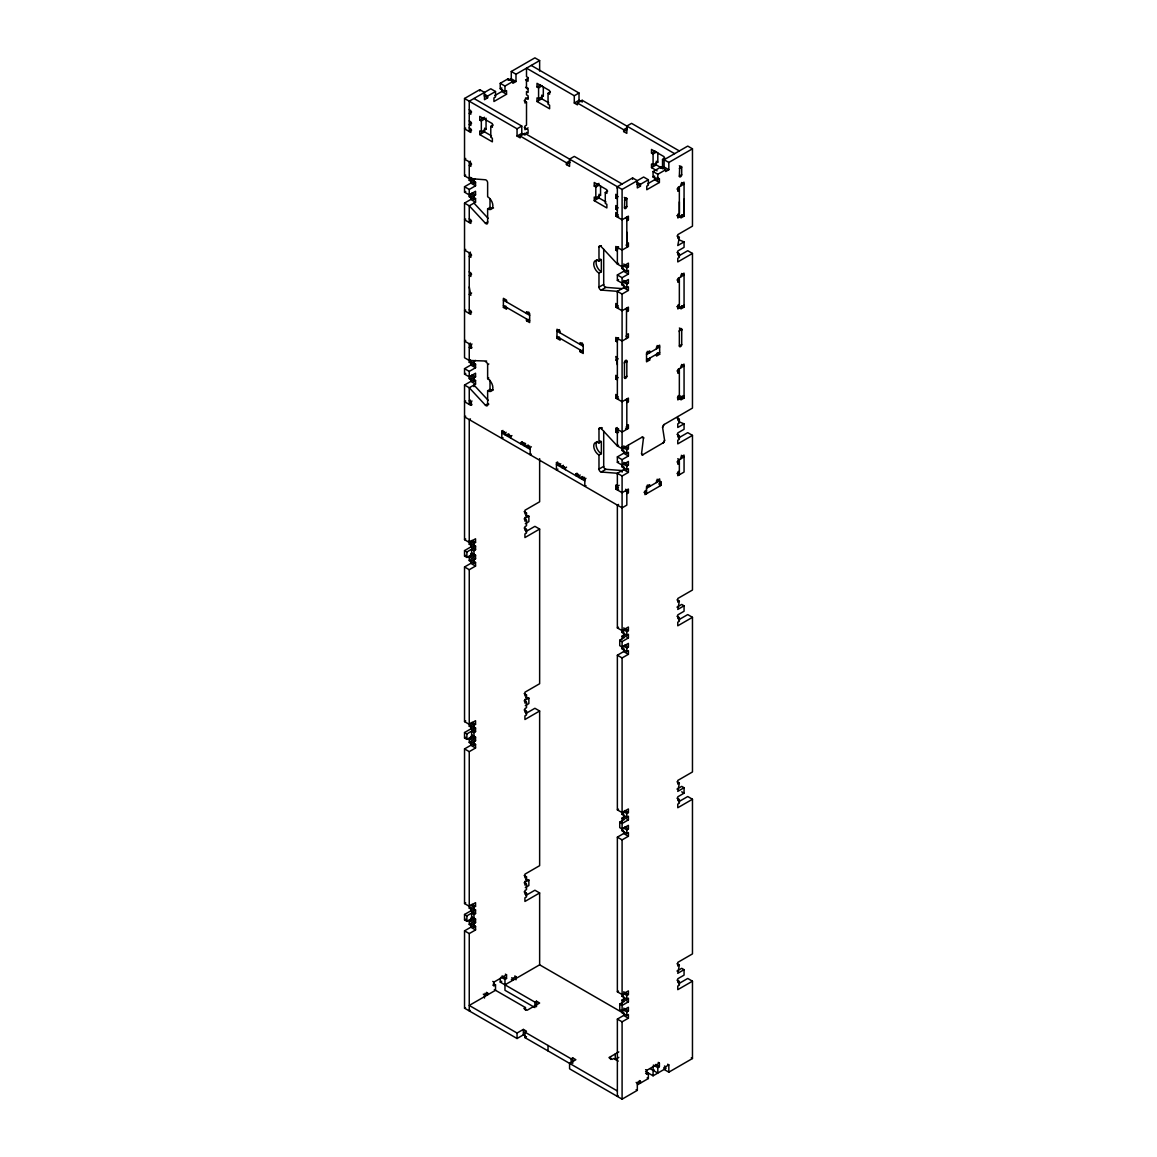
<?xml version="1.0" encoding="UTF-8"?>
<svg xmlns="http://www.w3.org/2000/svg" width="1157" height="1157" viewBox="0 0 1157 1157"><rect width="100%" height="100%" fill="white"/><g stroke="black" fill="none" stroke-linecap="round" stroke-linejoin="round"><path stroke-width="1.5" d="M470.827 923.575L475.556 926.309L475.556 929.953L470.827 927.22L464.536 930.85L464.536 1008.181L517.049 1038.509L523.354 1034.864L525.452 1036.079M475.556 929.953L469.25 933.583L469.25 1010.914L470.205 1010.365M469.25 359.437L469.25 360.478L486.62 361.042M469.25 286.936L470.827 295.281L469.25 294.37L471.622 293.01M469.25 271.779L469.25 313.475L471.622 312.115M469.25 177.498L469.25 178.54L485.434 179.783A2.227 1.287 60 0 1 487.632 182.719L487.632 196.733A7.434 4.295 60 0 1 492.896 205.83A7.434 4.295 60 0 1 487.632 208.853L487.632 222.867A2.227 1.287 60 0 1 485.434 223.272L469.25 205.83L464.536 203.097L464.536 357.744L469.25 360.478L470.436 359.798M501.126 977.159L504.973 979.372L504.973 990.291L534.91 1007.573L534.91 1002.121L500.243 982.105L500.243 978.345M525.712 895.532L534.91 890.225L539.639 892.958L539.639 964.591M617.361 474.327L617.361 473.271L623.666 469.641L623.666 466.907M617.361 380.031L617.361 338.336L618.547 337.656M617.361 364.874L615.784 356.53L617.361 357.441M617.361 292.374L617.361 291.333L623.666 287.703L623.666 285.2M617.361 188.62L617.361 186.725L632.59 177.932L637.319 180.651L637.319 187.94L640.472 186.118L640.472 184.296L648.354 179.754L648.354 185.207L646.777 186.118L646.777 189.748L659.389 182.473L659.389 178.843L657.017 177.469M618.547 504.438L617.361 505.117L617.361 627.933L622.09 630.652L622.09 476.004L617.361 473.271L601.192 472.027A2.227 1.287 60 0 1 598.979 469.091L598.979 455.077A7.434 4.295 60 0 1 593.729 445.98A7.434 4.295 60 0 1 598.979 442.957L601.351 441.584L601.351 453.718L598.979 455.077M624.462 363.399L624.462 362.445A1.678 0.969 -59.7 0 1 625.633 360.406A1.678 0.969 -59.7 0 1 626.834 361.071L626.819 376.242A1.678 0.955 -60.3 0 1 625.633 378.296A1.678 0.955 -60.3 0 1 624.462 377.601L624.462 362.445L626.819 361.085L626.819 362.025M626.819 232.21L626.819 243.737L628.396 242.825L628.396 246.455L622.09 250.1L622.09 268.598L626.819 271.331L628.396 270.42L628.396 274.05L622.09 277.694L617.361 274.961L617.361 280.428L622.09 283.147L628.396 279.517L628.396 283.147L626.819 284.058L623.276 282.019M679.347 331.712L679.347 330.757A1.678 0.969 -59.7 0 1 680.518 328.718A1.678 0.969 -59.7 0 1 681.719 329.383L681.704 344.555A1.678 0.955 -60.3 0 1 680.518 346.608A1.678 0.955 -60.3 0 1 679.347 345.914L679.347 330.757L681.704 329.398L679.347 328.024M679.347 201.882L679.347 213.409L677.771 214.32L677.771 217.95L684.062 214.32L684.062 182.17L680.923 183.992L680.923 185.814M681.704 330.338L681.704 329.398M680.923 216.142L680.923 217.95L684.062 216.142L684.062 199.149M643.581 438.431L643.523 437.577L641.557 453.645L642.381 454.976L664.002 442.336L664.61 440.441L662.556 427.179L663.626 424.821L692.465 408.088L692.465 253.441L687.75 250.707L678.552 256.015M641.571 453.544L641.918 454.817L643.118 454.773M624.809 198.961L624.462 207.797A1.678 0.955 -60.3 0 0 625.633 208.477A1.678 0.955 -60.3 0 0 626.805 206.438L626.819 198.628M679.694 167.273L679.347 176.11A1.678 0.955 -60.3 0 0 680.518 176.79A1.678 0.955 -60.3 0 0 681.69 174.75L681.704 166.941A1.692 0.983 -60 0 0 679.781 167.331M663.033 443.276L664.595 440.253M664.132 424.445L662.571 427.454M470.827 177.628L469.25 178.54L464.536 175.806L464.536 98.49L479.765 89.682L484.494 92.415L484.494 99.69L487.632 97.882L487.632 96.06L495.514 91.504L495.514 96.971L493.938 97.882L493.938 101.512L506.549 94.238L506.549 90.593L504.973 91.504L500.243 88.785L500.243 83.318L508.125 78.777L512.855 81.496L512.855 83.318L515.993 81.496L515.993 74.222L539.639 60.583L539.639 71.069M515.993 81.496L511.278 78.777L511.278 71.488L534.91 57.85L539.639 60.583M508.516 80.368L511.278 78.777M500.243 88.785L501.82 87.874M500.243 83.318L504.973 86.052L512.855 81.496M494.82 95.554L501.82 91.504L506.549 94.238M471.622 111.983L469.25 113.343L470.827 114.254L470.827 110.609L469.25 109.698M471.622 123.192L469.25 124.566L470.827 125.477L470.827 121.832L469.25 120.921M465.707 128.123L464.536 128.803L470.827 132.448L470.827 128.803L469.25 127.892M486.056 118.188L486.056 129.107L481.341 131.84L479.765 130.929L479.765 134.574L492.361 141.848L492.361 138.204L490.785 137.293L490.785 126.373L492.361 127.284L492.361 123.654L479.765 116.38L479.765 120.01L484.494 117.276M543.313 86.703L543.313 96.06L538.583 98.793L537.007 97.882L537.007 101.512L549.618 108.787L549.618 105.157L548.042 104.246L548.042 93.327L549.618 94.238L549.618 90.593L537.007 83.318L537.007 86.963L540.55 84.909M479.765 120.01L481.341 120.921L484.884 118.882M537.007 86.963L538.583 87.874L542.127 85.82M471.622 130.177L469.25 131.536L469.25 101.209L490.785 88.785L495.514 91.504M528.084 97.578L524.931 99.386L524.931 103.031L526.507 102.12L526.507 125.173L524.931 126.084L524.931 129.714L528.084 127.892M490.785 126.373L493.157 125.014M548.042 93.327L550.399 91.967M479.765 134.574L484.494 131.84L491.494 135.875M537.007 101.512L541.736 98.793L548.736 102.828M465.707 158.451L464.536 159.131L470.827 162.761L470.827 166.406L469.25 165.494L471.622 164.135M517.049 128.803L521.778 126.07L521.778 133.359L517.049 136.078L517.049 128.803L464.536 98.49M574.291 95.756L579.021 93.023L579.021 100.297L574.291 103.031L574.291 95.756L526.507 68.162L526.507 76.651L528.084 77.562L528.084 81.192L525.553 79.746M470.436 161.17L469.25 161.864L469.25 180.362L473.98 183.081L475.556 182.17L475.556 185.814L469.25 189.459L464.536 186.725L464.536 192.178L469.25 194.911L475.556 191.267L475.556 194.911L473.98 195.822L470.436 193.769M517.049 136.078L520.202 137.9L520.202 136.078L524.931 133.359L622.09 189.444L643.625 177.021L648.354 179.754M574.291 103.031L577.444 104.853L577.444 103.031L582.173 100.297L674.618 153.664M464.536 175.806L465.707 175.126M469.25 180.362L470.436 179.668M470.436 177.397L473.98 179.451L475.165 178.756M464.536 186.725L470.827 183.081L475.556 185.814M464.536 192.178L465.707 191.498M469.25 189.459L469.25 196.733L470.436 196.054M464.536 203.097L470.827 199.452L475.556 202.186L475.556 198.556L470.827 195.822M469.25 196.733L473.98 199.452L475.556 198.556M475.556 202.186L469.25 205.83L469.25 222.506L471.622 221.146M465.707 219.092L464.536 219.772L470.827 223.417L470.827 219.772L469.25 218.861M520.202 136.078L566.424 162.761L569.967 160.722M577.444 103.031L623.666 129.714L627.21 127.675M487.632 208.853L490.004 207.493A7.434 4.295 60 0 0 493.504 207.971M566.424 162.761L566.424 164.583L569.967 162.544M623.666 129.714L623.666 131.536L627.21 129.483M485.434 223.272L487.806 221.898M465.707 249.42L464.536 250.1L470.827 253.745L470.827 257.375L469.25 256.464L471.622 255.104M470.436 252.139L469.25 252.833L469.25 271.938L470.827 272.835L470.827 276.48L469.25 275.568L471.622 274.209M600.555 185.858L600.555 195.215L595.826 197.948L594.25 197.037L594.25 200.667L606.861 207.942L606.861 204.312L605.285 203.401L605.285 192.481L606.861 193.393L606.861 189.748L594.25 182.473L594.25 186.118L598.979 183.385M661.746 168.372L664.104 167.013L664.104 156.701L651.507 149.427L651.507 153.071L655.05 151.017M594.25 186.118L595.826 187.029L599.384 184.975M651.507 153.071L653.083 153.968L656.626 151.929M605.285 192.481L607.656 191.122M657.104 170.86L651.507 167.62L651.507 163.976L653.083 164.887L657.812 162.168L657.812 152.811M662.527 168.792L662.527 159.435L664.899 158.061M594.25 200.667L598.979 197.948L605.993 201.983M651.507 167.62L656.236 164.887L661.833 168.127M659.389 178.843L657.812 179.754L653.083 177.021L653.083 171.554L660.965 167.013L665.68 169.746L665.68 171.554L668.833 169.746L668.833 162.457L692.465 148.819L692.465 226.15L677.771 234.64L677.771 238.27L679.347 237.359L677.771 245.544L684.062 241.914L684.062 247.367L677.771 251.011L677.771 254.641L679.347 253.73L679.347 257.375L677.771 258.286L677.771 261.93L692.465 253.441M617.361 195.215L615.784 194.304L615.784 197.948L618.156 196.574M653.083 177.021L654.66 176.11M653.083 171.554L657.812 174.288L665.68 169.746M647.66 183.789L654.66 179.754L659.389 182.473M624.462 200.219L626.819 198.845L624.303 197.399M679.347 168.532L681.704 167.158L679.347 165.798M617.361 206.438L615.784 205.527L615.784 209.157L618.156 207.797M624.462 207.797L626.819 206.438M679.347 176.11L681.704 174.75M617.361 213.409L615.784 212.498L615.784 216.142L618.156 214.768M618.547 216.359L617.361 217.039L617.361 186.725M465.707 310.062L464.536 310.741L470.827 314.386L470.827 310.741L469.25 309.83M626.819 220.683L628.396 219.772L628.396 216.142L622.09 219.772L615.784 216.142M622.09 277.694L622.09 284.969L626.819 287.703L628.396 286.791L628.396 290.421L622.09 294.066L617.361 291.333L601.192 290.089A2.227 1.287 60 0 1 598.979 287.153L598.979 273.139A7.434 4.295 60 0 1 593.729 264.042A7.434 4.295 60 0 1 598.979 261.019L598.979 247.005L601.351 245.646M506.549 301.948L506.549 300.126L503.396 298.318L503.396 307.415L505.754 306.041M618.547 246.687L617.361 247.367L617.361 264.042L622.09 266.775L628.396 263.131L628.396 266.775L626.819 267.686L623.276 265.633M622.09 189.444L622.09 250.1L615.784 246.455L615.784 250.1L618.156 248.726M598.979 261.019L601.351 259.645L601.351 271.779L598.979 273.139M465.707 340.389L464.536 341.069L470.827 344.714L472.013 344.019M470.436 343.123L469.25 343.803L469.25 362.3L473.98 365.019L475.556 364.108L475.556 367.752L469.25 371.397L464.536 368.664L464.536 374.116L469.25 376.849L475.556 373.205L475.556 376.849L473.98 377.76L470.436 375.707M528.865 312.115L526.507 313.475L526.507 311.652L529.66 313.475L529.66 322.572L526.507 320.749L526.507 318.927M471.622 346.073L469.25 347.433L470.827 348.344L472.013 347.664M618.547 263.362L617.361 264.042L601.192 246.615A2.227 1.287 60 0 0 598.979 247.005M526.507 320.749L528.865 319.39M622.09 268.598L623.377 267.86M617.361 274.961L623.666 271.331L628.396 274.05M678.552 239.644L684.062 241.914M598.979 287.153L603.708 284.42L603.708 249.29M469.25 362.3L470.537 361.562M475.556 360.478L473.98 361.389L473.98 365.019M464.536 368.664L470.827 365.019L475.556 367.752M617.361 280.428L618.547 279.734M601.192 290.089L605.906 287.37L622.09 288.614M464.536 374.116L465.707 373.436M622.09 284.969L623.666 284.289M469.25 540.594L473.98 543.327L475.556 542.416L475.556 538.772L469.25 542.416L464.536 539.683L464.536 385.035L469.25 387.769L485.434 405.21A2.227 1.287 60 0 0 487.632 404.805L487.632 390.806A7.434 4.295 60 0 0 492.896 387.769A7.434 4.295 60 0 0 487.632 378.672L487.632 364.657L488.818 363.978M469.25 371.397L469.25 378.672L470.827 377.76L475.556 380.494L475.556 384.124L469.25 387.769L469.25 404.444L471.622 403.084M559.482 329.6L556.965 331.061L583.229 346.218M464.536 385.035L470.827 381.405L475.556 384.124M469.25 378.672L473.98 381.405L475.556 380.494M560.118 332.883L560.118 331.061L556.965 329.239L556.965 338.336L559.323 336.976M487.632 378.672L488.818 377.992M617.361 304.378L615.784 303.467L615.784 307.111L618.156 305.737M618.547 307.328L617.361 308.022L617.361 291.333M626.53 308.181L626.429 338.567M465.707 401.031L464.536 401.71L470.827 405.355L472.013 404.675M470.436 400.12L469.25 400.799L470.827 401.71L472.013 401.031M487.632 390.806L490.004 389.432A7.434 4.295 60 0 0 493.316 389.996M626.819 311.652L628.396 310.741L628.396 307.111L622.09 310.741L615.784 307.111M582.434 343.036L580.076 344.41L580.076 342.588L583.229 344.41L583.229 353.507L580.076 351.685L580.076 349.862M465.707 416.202L464.536 416.882L622.09 507.851L626.819 505.117L626.819 489.961L625.633 489.266M485.434 405.21L487.806 403.836M487.632 404.805L488.818 404.126M580.076 351.685L582.434 350.311M470.436 418.921L469.25 419.601L469.25 544.238L473.98 546.957L475.556 546.061L475.556 549.691L473.98 550.602L471.622 549.242L466.893 551.961L464.536 550.602L464.536 556.054L466.893 557.428L471.622 554.695L473.98 556.054L475.556 555.158L475.556 558.788L473.98 559.699L469.25 556.965L469.25 560.61L473.98 563.343L475.556 562.432L475.556 566.062L469.25 569.707L464.536 566.973L464.536 721.621L469.25 724.354L475.556 720.71L475.556 724.354L473.98 725.265L470.436 723.212M626.819 334.706L628.396 333.795L628.396 337.425L622.09 341.069L615.784 337.425L615.784 341.069L618.156 339.71M679.347 304.378L677.771 305.289L677.771 308.919L684.062 305.289M680.923 276.783L680.923 274.961L684.062 273.139L684.062 307.111L680.923 308.919L680.923 307.111M615.784 360.174L618.156 358.8M503.006 437.722L501.82 438.402L501.82 431.127L503.006 430.447M504.177 431.59L501.82 432.949L530.181 449.321M501.82 431.127L504.973 432.949L506.159 432.27M506.159 434.092L504.973 434.772L504.973 432.949M509.659 435.09L507.59 436.29L507.59 434.468L508.776 433.788M646.517 354.563L659.649 346.984L657.118 345.524M507.59 434.468L510.743 436.29L511.929 435.596M646.517 360.015L659.649 352.437M617.361 376.242L615.784 375.331L615.784 378.975L618.156 377.601M649.684 358.193L649.684 360.015L646.532 361.837L646.532 352.74L649.684 350.918L649.684 352.74L647.313 351.366M656.511 348.792L656.511 346.97L659.664 345.162L659.664 354.259L656.511 356.067L656.511 354.259M624.462 377.601L626.819 376.242M679.347 345.914L681.704 344.555M524.627 443.088A1.678 0.969 0 0 1 523.615 442.798L521.257 444.172L521.257 442.35L522.429 441.67M521.257 442.35L524.41 444.172L525.582 443.493M525.885 445.141L524.41 445.98L524.41 444.172M529.689 445.966L527.028 447.499L527.028 445.691L528.214 444.997M527.028 445.691L530.181 447.499L531.367 446.819M617.361 395.347L615.784 394.436L615.784 398.08L618.156 396.706M618.547 398.297L617.361 398.991L617.361 379.886L615.784 378.975M531.367 454.094L530.181 454.788L530.181 447.499M626.819 402.622L628.396 401.71L628.396 398.08L622.09 401.71L615.784 398.08M598.979 442.957L598.979 428.943L601.351 427.584M598.979 428.943A2.227 1.287 60 0 1 601.192 428.553L602.363 427.873M557.92 469.091L556.445 469.944L556.445 462.67L557.616 461.976M618.547 432.27L617.361 432.949L615.784 432.038L615.784 428.394L617.274 427.54M558.802 463.118L556.445 464.478L584.806 480.864M618.547 428.625L617.361 429.305L617.361 445.98L622.09 448.714L642.106 437.158L643.523 437.577L642.034 437.201M556.445 462.67L559.598 464.478L560.769 463.798M615.784 432.038L618.445 430.505M626.819 425.675L628.396 424.764L628.396 428.394L622.09 432.038L622.09 450.536L626.819 453.269L628.396 452.358L628.396 455.988L622.09 459.633L617.361 456.899L617.361 462.366L622.09 465.085L628.396 461.455L628.396 465.085L626.819 465.996L623.276 463.957M679.347 395.347L677.771 396.258L677.771 399.888L684.062 396.258L682.89 395.578M560.769 465.62L559.598 466.3L559.598 464.478M563.994 466.792L562.215 467.818L562.215 465.996L563.401 465.316M680.923 367.752L680.923 365.93L684.062 364.108L684.062 398.08L680.923 399.888L680.923 398.08M562.215 465.996L565.368 467.818L566.554 467.139M618.547 445.3L617.361 445.98L601.192 428.553M577.574 473.965L578.24 474.341L575.868 475.701L575.868 473.878L577.054 473.199M464.536 539.683L465.707 539.003M622.09 450.536L623.666 449.856M575.868 473.878L579.021 475.701L580.207 475.021M622.09 446.891L626.819 449.625L628.396 448.714L628.396 445.083M664.104 1068.417L664.104 1069.43L668.833 1072.163L692.465 1058.51L692.465 981.194L677.771 989.683L677.771 986.039L679.347 985.128L679.347 981.498L677.771 982.409L677.771 978.764L684.062 975.134L684.062 969.667L677.771 973.312L679.347 965.126L677.771 966.037L677.771 962.393L692.465 953.903L692.465 799.256L677.771 807.745L677.771 804.101L679.347 803.189L679.347 799.559L677.771 800.47L677.771 796.826L684.062 793.181L684.062 787.729L677.771 791.374L679.347 783.188L677.771 784.084L677.771 780.454L692.465 771.965L692.465 617.317L677.771 625.807L677.771 622.162L679.347 621.251L679.347 617.621L677.771 618.532L677.771 614.888L684.062 611.243L684.062 605.791L677.771 609.435L679.347 601.235L677.771 602.146L677.771 598.516L692.465 590.027L692.465 435.379L677.771 443.869L677.771 440.224L679.347 439.313L679.347 435.683L677.771 436.579L677.771 432.949L684.062 429.305L684.062 423.852L677.771 427.483L677.771 423.852L679.347 422.941L679.347 419.297L677.771 420.208L677.771 416.578M580.207 476.843L579.021 477.523L579.021 475.701M584.603 477.335L581.653 479.041L581.653 477.219L582.839 476.539M617.361 456.899L623.666 453.269L628.396 455.988M678.552 421.582L684.062 423.852M469.25 544.238L470.827 543.327L475.556 546.061M598.979 469.091L603.708 466.358L603.708 431.228M581.653 477.219L584.806 479.041L585.977 478.362M539.639 892.958L524.931 901.448L524.931 897.803L526.507 896.892L526.507 893.262L524.931 894.173L524.931 890.528L526.507 889.617L526.507 884.165L524.931 885.076L524.931 881.432L526.507 880.52L526.507 876.876L524.931 877.787L524.931 874.157L539.639 865.667L539.639 711.02L524.931 719.509L524.931 715.865L526.507 714.954L526.507 711.324L524.931 712.22L524.931 708.59L526.507 707.679L526.507 702.227L524.931 703.123L524.931 699.493L526.507 698.582L526.507 694.938L524.931 695.849L524.931 692.219L539.639 683.729L539.639 529.067L524.931 537.571L524.931 533.927L526.507 533.015L526.507 529.371L524.931 530.282L524.931 526.652L526.507 525.741L526.507 520.274L524.931 521.185L524.931 517.555L526.507 516.644L526.507 512.999L524.931 513.91L524.931 510.28L539.639 501.776L539.639 458.62M464.536 550.602L470.827 546.957L475.556 549.691M525.712 515.27L528.865 516.181L528.865 521.648L525.321 523.687M617.361 462.366L618.547 461.672M601.192 472.027L605.906 469.308L622.09 470.552L622.09 472.172M528.865 516.181L524.135 518.914L526.507 520.274M585.977 485.636L584.806 486.316L584.806 479.041M464.536 556.054L465.707 555.374M622.09 459.633L622.09 466.907L623.666 466.228M469.25 556.965L470.827 556.054L475.556 558.788M678.45 438.011L687.75 432.646L692.465 435.379M469.25 560.61L470.827 559.699L475.556 562.432M622.09 466.907L626.819 469.641L628.396 468.73L628.396 472.374L622.09 476.004M464.536 566.973L470.827 563.343L475.556 566.062M525.712 531.656L534.91 526.348L539.639 529.067M626.819 493.591L628.396 492.68L628.396 489.049L622.09 492.68L615.784 489.049L615.784 485.405L616.97 484.725M619.14 485.289L617.361 486.316L615.784 485.405M615.784 489.049L618.445 487.516M618.547 489.266L617.361 489.961L617.361 473.271M646.517 488.283L659.649 480.705L657.118 479.258M646.532 490.105L644.955 491.016L644.955 494.646L661.226 485.246L661.226 481.616L659.664 482.512M679.347 471.159L677.771 472.07L677.771 475.701L684.062 472.07L684.062 455.077L680.923 456.899L680.923 458.722M617.361 627.933L618.547 627.239M464.536 721.621L465.707 720.941M622.09 630.652L628.396 627.022L628.396 630.652L626.819 631.563L623.276 629.524M622.09 629.972L622.09 632.474L623.666 631.794M622.09 638.838L622.09 636.119L623.666 635.207L628.396 637.926L628.396 634.296L626.819 635.207L622.09 632.474M469.25 569.707L469.25 726.177L470.827 725.265L475.556 727.999L475.556 731.629L473.98 732.54L471.622 731.181L466.893 733.914L464.536 732.54L464.536 738.007L466.893 739.366L471.622 736.633L473.98 738.007L475.556 737.096L475.556 740.726L473.98 741.637L469.25 738.904L469.25 742.548L473.98 745.282L475.556 744.37L475.556 748.001L469.25 751.645L464.536 748.912L464.536 903.559L469.25 906.293L475.556 902.662L475.556 906.293L473.98 907.204L470.436 905.164M623.276 645.895L626.819 647.934L628.396 647.023L628.396 643.393L622.09 647.023L619.733 645.664L619.733 640.211L624.462 637.478L622.09 636.119M676.975 607.15L681.704 604.431L684.062 605.791M464.536 732.54L470.827 728.91L475.556 731.629M525.712 697.223L528.865 698.119L528.865 703.586L525.321 705.625M619.733 640.211L622.09 641.571L628.396 637.926M469.25 726.177L473.98 728.91L475.556 727.999M528.865 698.119L524.135 700.853L526.507 702.227M464.536 738.007L465.707 737.313M622.09 641.571L622.09 648.846L623.666 648.166M469.25 738.904L470.827 738.007L475.556 740.726M623.276 811.462L626.819 813.501L628.396 812.59L628.396 808.96L622.09 812.59L617.361 809.871L617.361 655.224L623.666 651.579L628.396 654.312L628.396 650.668L626.819 651.579L622.09 648.846M678.552 619.892L687.75 614.584L692.465 617.317M469.25 742.548L470.827 741.637L475.556 744.37M464.536 748.912L470.827 745.282L475.556 748.001M525.712 713.594L534.91 708.286L539.639 711.02M617.361 655.224L622.09 657.943L628.396 654.312M617.361 809.871L618.547 809.177M464.536 903.559L465.707 902.879M622.09 657.943L622.09 814.412L623.276 813.733M622.09 822.15L622.09 818.057L623.666 817.146L628.396 819.879L628.396 816.235L626.819 817.146L622.09 814.412M469.25 751.645L469.25 908.115L470.436 907.435M623.276 827.833L626.819 829.873L628.396 828.976L628.396 825.331L622.09 828.976L619.733 827.602L619.733 822.15L624.462 819.416L622.09 818.057M676.975 789.088L681.704 786.37L684.062 787.729M475.556 926.309L473.98 927.22L469.25 924.486L469.25 920.856L473.98 923.575L475.556 922.664L475.556 919.034L473.98 919.945L471.622 918.571L466.893 921.305L464.536 919.945L464.536 914.478L470.827 910.848L475.556 913.567L475.556 909.937L472.013 907.883M525.712 879.161L528.865 880.072L528.865 885.524L525.321 887.578M619.733 822.15L622.09 823.509L628.396 819.879M469.25 908.115L473.98 910.848L475.556 909.937M464.536 914.478L466.893 915.852L471.622 913.119L473.98 914.478L475.556 913.567M528.865 880.072L524.135 882.791L526.507 884.165M464.536 919.945L465.707 919.265M622.09 823.509L622.09 830.784L623.276 830.104M469.25 920.856L470.827 919.945L475.556 922.664M623.276 993.4L626.819 995.439L628.396 994.528L628.396 990.898L622.09 994.528L617.361 991.809L617.361 837.162L623.666 833.517L628.396 836.251L628.396 832.606L626.819 833.517L622.09 830.784M678.552 801.83L687.75 796.522L692.465 799.256M469.25 924.486L470.436 923.807M617.361 837.162L622.09 839.881L628.396 836.251M492.766 981.425L493.938 982.105L506.549 974.83L506.549 978.46L504.973 979.372M492.766 985.055L493.938 985.75L495.514 984.838L495.514 990.291L469.25 1005.447L517.049 1033.042L523.354 1029.412L526.507 1031.22L524.931 1032.131L524.931 1037.598L617.361 1090.964M500.243 982.105L501.719 981.252M483.308 994.152L484.494 994.846L487.632 993.024L487.632 994.846L484.985 993.299M511.669 977.781L512.855 978.46L515.993 976.653L515.993 979.834M464.536 1008.181L465.476 1007.631M504.973 984.838L539.639 964.822L623.825 1013.431M525.452 1010.307L525.452 1007.573L523.875 1008.485L527.028 1010.307L539.639 1003.032L536.486 1001.21L534.91 1002.121M524.931 1037.598L526.507 1036.686M617.361 991.809L618.547 991.13M622.09 839.881L622.09 996.351L623.377 995.613M622.09 1004.088L622.09 999.995L623.666 999.084L628.396 1001.817L628.396 998.173L626.819 999.084L622.09 996.351M623.276 1009.772L626.819 1011.825L628.396 1010.914L628.396 1007.27L622.09 1010.914L619.733 1009.54L619.733 1004.088L624.462 1001.355L622.09 999.995M676.975 971.041L681.704 968.308L684.062 969.667M619.733 1004.088L622.09 1005.447L628.396 1001.817M622.09 1005.447L622.09 1012.722L623.666 1012.042M618.315 1095.867L617.361 1096.417L617.361 1019.1L623.666 1015.456L628.396 1018.189L628.396 1014.544L626.819 1015.456L622.09 1012.722M678.552 983.768L687.75 978.46L692.465 981.194M617.361 1019.1L622.09 1021.819L628.396 1018.189M524.931 1032.131L571.153 1058.814L572.729 1057.917L575.868 1059.725L569.577 1063.37L569.577 1068.822L622.09 1099.15L637.319 1090.357L637.319 1083.082L640.472 1081.26L640.472 1083.082L638.114 1081.708M618.807 1051.915L608.958 1057.614L612.111 1059.422L613.687 1058.51L618.185 1061.114M618.807 1057.382L615.264 1059.422L615.264 1053.969M645.592 1069.661L646.777 1070.341L659.389 1063.066L659.389 1066.711L657.812 1067.607L653.372 1065.062M645.592 1073.306L646.777 1073.985L648.354 1073.074L648.354 1078.526L637.449 1084.832M653.083 1070.341L654.067 1069.777M664.508 1066.016L665.68 1066.711L668.833 1064.888L668.833 1072.163M645.592 1071.483L653.083 1075.808L665.68 1068.518L665.68 1066.711M678.335 255.48L679.347 255.552M678.335 437.418L679.347 437.491M692.465 148.819L687.75 146.086L664.104 159.738L668.833 162.457M531.237 65.428L579.021 93.023M679.347 150.945L631.548 123.351L626.819 126.07L626.819 133.359L623.666 131.536M579.021 100.297L581.132 101.512M511.278 71.488L515.993 74.222M662.527 159.435L664.104 160.346M541.736 95.149L543.313 96.06M656.236 161.257L657.812 162.168M664.104 167.013L668.833 169.746M525.553 87.325L528.084 88.785L528.084 92.415L526.507 91.504L526.507 94.845L528.084 95.756L528.084 99.386L525.553 97.94M681.545 182.531L684.062 183.992L677.771 187.636L677.771 191.267L679.347 190.355L676.975 188.996M524.135 100.76L526.507 102.12M484.089 94.006L487.632 96.06M636.928 182.256L640.472 184.296M484.089 95.829L487.632 97.882M636.928 184.064L640.472 186.118M681.704 214.768L684.062 216.142M473.98 98.49L521.778 126.07M524.295 127.53L528.084 129.714L528.084 133.359L526.507 132.448M622.09 183.992L574.291 156.397L569.577 159.131L569.577 166.406L566.424 164.583M676.816 215.592L679.347 217.039L679.347 186.725M521.778 133.359L523.875 134.574M615.784 197.948L617.361 198.845M676.975 235.999L679.347 237.359M484.494 128.196L486.056 129.107M598.979 194.304L600.555 195.215M615.784 209.157L617.361 210.068M626.038 218.413L628.396 219.772M676.975 252.371L679.347 253.73M681.545 273.515L684.062 274.961L677.771 278.606L677.771 282.236L679.347 281.325L676.975 279.965M626.038 245.096L628.396 246.455M615.784 250.1L617.361 251.011M623.666 264.042L628.396 266.775M472.013 180.13L475.556 182.17M681.704 305.737L684.062 307.111M676.816 306.562L679.347 308.022L679.347 277.694M472.013 192.857L475.556 194.911M623.666 280.428L628.396 283.147M623.666 287.703L628.396 290.421M626.038 309.382L628.396 310.741M681.545 364.484L684.062 365.93L677.771 369.575L677.771 373.205L679.347 372.308L676.975 370.934M657.292 352.885L659.664 354.259M626.038 336.065L628.396 337.425M647.313 358.656L649.684 360.015M615.784 341.069L617.361 341.98M680.518 396.027L684.062 398.08M677.366 397.849L679.347 398.991L679.347 368.664M503.396 300.126L529.66 315.297M503.396 305.593L529.66 320.749M556.965 336.513L583.229 351.685M503.396 307.415L506.549 309.223L506.549 307.415M556.965 338.336L560.118 340.158L560.118 338.336M676.975 417.937L679.347 419.297M626.038 400.351L628.396 401.71M676.975 434.309L679.347 435.683M681.314 455.308L684.062 456.899L677.771 460.544L677.771 464.174L679.347 463.277L676.975 461.903M626.038 427.034L628.396 428.394M625.633 428.625L626.819 429.305L626.819 398.991M677.771 458.722L679.347 459.633L679.347 474.789L677.004 473.444M615.784 428.394L622.09 432.038L622.09 294.066M623.666 445.98L628.396 448.714M470.827 361.389L475.556 364.108M472.013 374.81L475.556 376.849M623.666 462.366L628.396 465.085M658.868 483.886L661.226 485.246M623.666 469.641L628.396 472.374M647.313 485.101L649.684 486.461L649.684 484.638L646.532 486.461L646.517 493.75L644.001 492.289M626.038 491.32L628.396 492.68M524.135 511.64L526.507 512.999M676.975 599.876L679.347 601.235M524.135 528.011L526.507 529.371M676.975 616.247L679.347 617.621M472.013 540.362L475.556 542.416M623.666 627.933L628.396 630.652M472.013 553.104L475.556 555.158M624.852 644.984L628.396 647.023M524.135 693.578L526.507 694.938M676.975 781.814L679.347 783.188M681.704 791.822L684.062 793.181M524.135 709.95L526.507 711.324M676.975 798.185L679.347 799.559M472.013 722.315L475.556 724.354M624.852 810.551L628.396 812.59M472.013 735.042L475.556 737.096M624.852 826.922L628.396 828.976M524.135 875.516L526.507 876.876M676.975 963.752L679.347 965.126M524.135 891.888L526.507 893.262M676.975 980.138L679.347 981.498M472.013 904.253L475.556 906.293M623.666 991.809L628.396 994.528M472.013 916.98L475.556 919.034M623.666 1008.181L628.396 1010.914M691.293 1057.831L692.465 1058.51M464.536 930.85L469.25 933.583M514.822 975.958L515.993 976.653M667.661 1064.209L668.833 1064.888M505.363 974.151L506.549 974.83M658.203 1062.386L659.389 1063.066M511.365 979.429L512.855 980.283L512.855 978.46M663.916 1067.506L665.68 1068.518M502.109 975.901L506.549 978.46M655.542 1064.483L659.389 1066.711M650.089 1068.62L657.812 1073.074L657.812 1067.607M493.446 983.638L495.514 984.838M494.328 989.611L525.452 1007.573M647.168 1077.847L648.354 1078.526M486.461 992.344L487.632 993.024M639.3 1080.58L640.472 1081.26M636.148 1082.402L637.319 1083.082M636.148 1089.677L637.319 1090.357M473.98 203.097L488.138 218.355M488.138 400.293L473.98 385.035L473.98 386.669M660.965 167.013L660.965 168.372M659.649 486.171L659.664 478.882L656.511 480.705L656.511 482.512M657.812 174.288L657.812 179.754M656.236 162.457L656.236 164.887M654.66 177.325L654.66 179.754M653.083 153.968L653.083 164.887M653.083 1066.248L653.083 1075.808M646.777 1070.341L646.777 1073.985M632.59 177.932L632.59 179.292M626.819 217.039L626.819 247.367M626.819 267.686L626.819 271.331M626.819 284.058L626.819 287.703M626.819 449.625L626.819 453.269M626.819 465.996L626.819 469.641M626.819 631.563L626.819 635.207M626.819 647.934L626.819 651.579M626.819 813.501L626.819 817.146M626.819 829.873L626.819 833.517M626.819 995.439L626.819 999.084M626.819 1011.825L626.819 1015.456M623.666 269.046L623.666 271.331M623.666 450.767L623.666 453.269M623.666 632.243L623.666 635.207M623.666 648.397L623.666 651.579M623.666 813.964L623.666 817.146M623.666 831.247L623.666 833.517M623.666 996.813L623.666 999.084M623.666 1012.953L623.666 1015.456M622.09 1021.819L622.09 1099.15M610.534 1056.703L610.534 1059.422M598.979 195.519L598.979 197.948M595.826 187.029L595.826 197.948M582.173 100.297L582.173 102.12M572.729 1057.917L572.729 1063.37M571.153 1058.814L571.153 1062.907M565.368 467.818L565.368 469.641M548.042 1045.48L548.042 1050.932M541.736 96.364L541.736 98.793M538.583 87.874L538.583 98.793M536.486 1001.21L536.486 1006.662M524.931 133.359L524.931 135.167M523.354 1029.412L523.354 1034.864M517.049 1033.042L517.049 1038.509M510.743 436.29L510.743 438.098M508.125 78.777L508.125 80.137M504.973 86.052L504.973 91.504M501.82 89.089L501.82 91.504M493.938 982.105L493.938 985.75M490.004 198.83L490.004 207.493M490.004 380.335L490.004 389.432M484.494 129.41L484.494 131.84M484.494 994.846L484.494 998.028M481.341 120.921L481.341 131.84M479.765 89.682L479.765 91.056M473.98 179.451L473.98 183.081M473.98 195.822L473.98 199.452M473.98 377.76L473.98 381.405M473.98 543.327L473.98 546.957M473.98 550.602L473.98 556.054M473.98 559.699L473.98 563.343M473.98 725.265L473.98 728.91M473.98 732.54L473.98 738.007M473.98 741.637L473.98 745.282M473.98 907.204L473.98 910.848M473.98 914.478L473.98 919.945M473.98 923.575L473.98 927.22M471.622 549.242L471.622 554.695M471.622 731.181L471.622 736.633M471.622 913.119L471.622 918.571M470.827 179.899L470.827 183.081M470.827 197.182L470.827 199.452M470.827 344.714L470.827 348.344M470.827 362.748L470.827 365.019M470.827 378.903L470.827 381.405M470.827 401.71L470.827 405.355M470.827 544.47L470.827 546.957M470.827 553.567L470.827 556.054M470.827 560.61L470.827 563.343M470.827 725.945L470.827 728.91M470.827 736.416L470.827 738.007M470.827 742.317L470.827 745.282M470.827 907.667L470.827 910.848M470.827 918.123L470.827 919.945M470.827 924.949L470.827 927.22M466.893 551.961L466.893 557.428M466.893 733.914L466.893 739.366M466.893 915.852L466.893 921.305M605.906 287.37A2.227 1.287 60 0 1 603.708 284.42M601.351 271.779A7.434 4.295 60 0 1 596.679 265.792A7.434 4.295 60 0 1 597.07 259.718M600.208 259.139A7.434 4.295 60 0 1 601.351 259.645M605.906 469.308A2.227 1.287 60 0 1 603.708 466.358M485.434 361.722A2.227 1.287 60 0 1 487.632 364.657M601.351 453.718A7.434 4.295 60 0 1 596.607 447.528A7.434 4.295 60 0 1 597.272 441.482M599.904 440.991A7.434 4.295 60 0 1 601.351 441.584M528.084 78.17A1.692 0.983 -60 0 0 526.435 80.093L526.507 87.874A1.678 0.969 -60 0 0 528.127 88.207M624.896 199.018A1.692 0.983 -60 0 1 626.892 198.57"/></g></svg>
